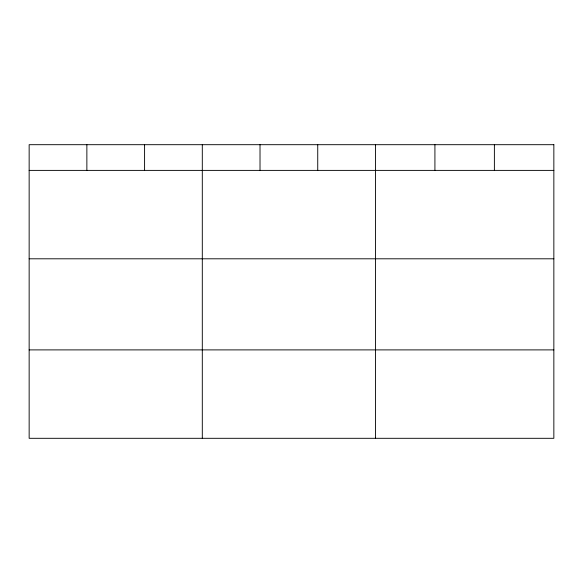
<?xml version="1.0" encoding="UTF-8"?>
<svg xmlns="http://www.w3.org/2000/svg" width="583" height="583" viewBox="0 0 583 583"><rect width="100%" height="100%" fill="white"/><g stroke="black" fill="none" stroke-linecap="round" stroke-linejoin="round"><path stroke-width="0.87" d="M29.15 170.389L553.85 170.389M29.15 258.801L553.85 258.801M29.15 349.895L553.85 349.895M494.384 144.693L494.384 170.389M434.918 144.693L434.918 170.389M375.452 144.693L375.452 438.307M317.735 144.693L317.735 170.389M260.018 144.693L260.018 170.389M202.301 144.693L202.301 438.307M144.584 144.693L144.584 170.389M86.867 144.693L86.867 170.389M553.85 144.693L29.15 144.693L29.15 438.307L553.85 438.307L553.85 144.693"/></g></svg>
